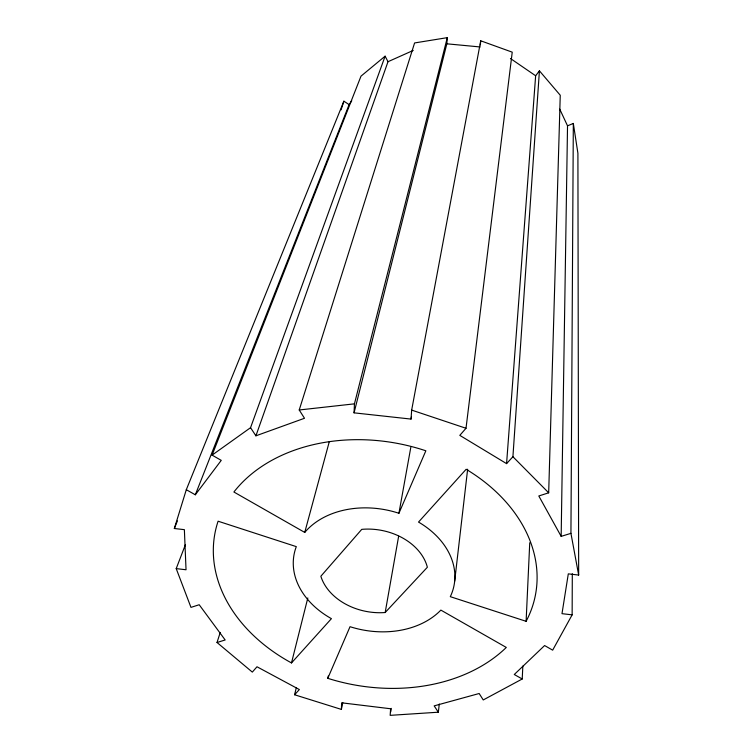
<?xml version="1.0" encoding="UTF-8"?>
<svg xmlns="http://www.w3.org/2000/svg" width="753" height="753" viewBox="0 0 753 753"><rect width="100%" height="100%" fill="white"/><g stroke="black" fill="none" stroke-linecap="round" stroke-linejoin="round"><path stroke-width="1.13" d="M522.836 666.085L522.224 678.99L514.271 674.509L544.607 645.547L552.664 650.159L572.139 614.853L572.308 573.73M570.934 533.35L573.325 123.445L567.527 125.826L561.164 536.362L570.934 533.35L578.662 575.057L568.299 573.861L561.992 613.667L572.139 614.853M561.164 536.362L538.8 495.973L548.683 492.81L560.251 95.245L539.421 70.829L535.647 75.771L506.571 463.632L459.801 435.366L466.013 428.278L512.238 52.164L480.715 40.794L411.665 410.093L411.034 419.082L354.061 412.842L354.447 403.843L447.301 37.65L414.592 42.949L299.223 409.98L304.494 418.273L255.916 435.818L250.551 427.685L385.112 56.174L388.002 61.708L255.916 435.818M296.249 687.913L294.592 694.765L341.382 709.411L341.664 702.813L390.628 708.761L390.167 715.35L438.34 712.206L439.291 704.036M526.112 621.31A163.185 122.654 11 0 0 466.145 469.279L418.527 522.074A81.465 61.134 11 0 1 450.303 596.668L526.112 621.31L529.745 542.725M506.571 463.632L512.915 456.723L539.421 70.829M354.061 412.842L446.84 43.815L447.301 37.65M480.358 44.907L480.715 40.794M454.652 581.316L467.641 469.213M390.713 711.867L391.259 708.385M385.178 612.518L427.365 567.254A54.978 41.246 11 0 0 361.751 529.359L320.853 576.243A54.978 41.246 11 0 0 385.178 612.518L398.638 536.268M398.921 513.273L425.85 450.793A163.185 122.654 11 0 0 233.901 492.01L304.739 532.427A81.465 61.134 11 0 1 398.921 513.273L410.809 447.348M411.034 419.082L411.467 416.767M341.382 709.411L342.766 702.493M327.781 678.321L350.032 626.694A81.465 61.134 11 0 0 440.863 610.099L506.298 647.439A163.185 122.654 11 0 1 327.781 678.321L328.28 676.025M291.496 662.932L331.424 618.655A81.465 61.134 11 0 1 296.305 546.631L218.097 521.208A163.185 122.654 11 0 0 291.496 662.932L307.817 597.948M304.739 532.427L329.259 441.795M185.483 544.504L176.211 568.619L186.038 569.767L184.372 529.66L174.338 528.512L186.302 489.704L343.886 101.194L349.11 104.62L195.319 494.787L186.302 489.704M294.592 694.765L299.365 689.55L256.989 666.772L252.321 672.1L217.015 642.497L220.262 632.426M341.062 109.863L343.886 101.194M195.319 494.787L221.25 460.365L212.092 455.123L361.007 76.138L385.112 56.174M174.338 528.512L177.407 520.878M349.11 104.62L351.755 100.77M212.092 455.123L250.551 427.685M522.224 678.99L483.247 699.951L479.162 693.513L434.161 705.872L438.34 712.206M388.002 61.708L413.237 50.432M217.015 642.497L225.166 639.975L199.197 604.744L190.97 607.379L176.211 568.619M299.223 409.98L354.447 403.843M446.84 43.815L480.179 46.959M411.665 410.093L466.013 428.278M510.449 58.499L535.647 75.771M512.915 456.723L548.683 492.81M559.752 109.157L567.527 125.826M573.325 123.445L577.909 153.264L578.662 575.057"/></g></svg>
